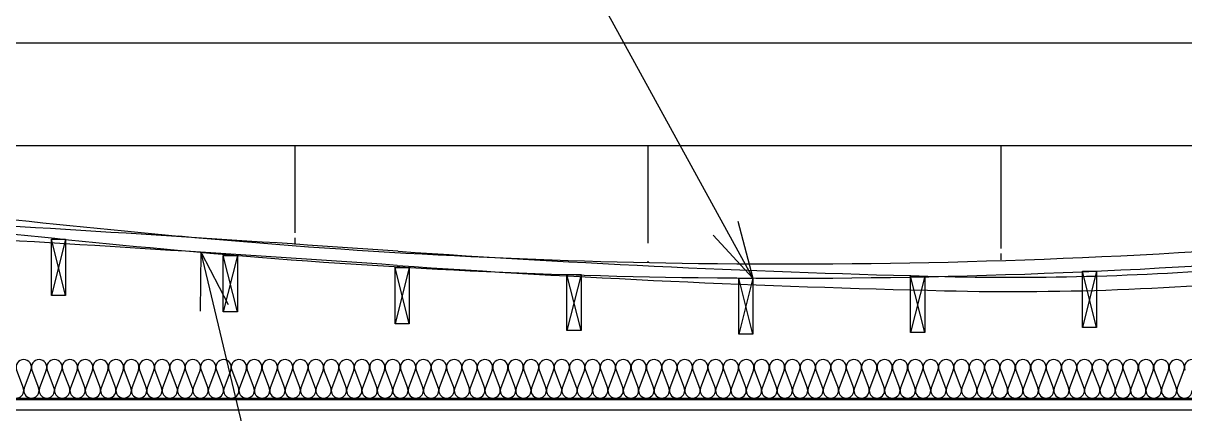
# Model space of a CAD drawing. Header units: millimetres. Extents: x -21022 to 21084, y -14865 to 14865.
# Drawn here: x -3434 to 646, y 6639 to 8010 of the extents above; entities that cross this region are included whole.
import ezdxf

# ---------------------------------------------------------------- set-up
doc = ezdxf.new("R2010")
doc.units = ezdxf.units.MM
doc.layers.add('00_-_SECTIONS', color=7, linetype='Continuous', true_color=0xffffff)
doc.layers.add('1', color=7, linetype='Continuous', true_color=0xffffff)

# ---------------------------------------------------------------- blocks, each defined once
blk = doc.blocks.new('38041BEE')
at = {"layer": '00_-_SECTIONS', "linetype": 'Continuous', "ltscale": 100}
h = blk.add_hatch(dxfattribs=at)
h.set_pattern_fill('_USER', color=1, scale=1240, angle=90, style=0, pattern_type=0)
h.set_pattern_definition([(90, (0, 0), (-1240, 8e-14), [])])
h.paths.add_polyline_path([(0, 730), (6894.6, 730), (6894.6, 385.2), (4737.2, 315.7), (5617.4, 320.5), (6496.7, 357.7), (2911.7, 411.8), (3773.6, 348.3), (4637.2, 317.2), (1385.9, 577.9), (2616.1, 440), (1385.9, 577.9), (846, 629.2), (304, 648.2), (0, 644.7)])
at = {"layer": '00_-_SECTIONS', "color": 1, "linetype": 'Continuous', "ltscale": 100}
for centre, radius, start, end in [((7268.1, 47511.4), 47300.7, 262.85634, 264.7156), ((7268.1, 47511.4), 47300.7, 262.85634, 264.7156), ((7268.1, 47511.4), 47350.7, 262.85634, 264.7156), ((7268.1, 47511.4), 47350.7, 262.85634, 264.7156), ((5035.5, 23373.3), 23059.5, 264.7156, 269.25882), ((5035.5, 23373.3), 23059.5, 264.7156, 269.25882), ((5046.5, 24224), 23910.3, 269.25882, 274.43288), ((5046.5, 24224), 23910.3, 269.25882, 274.43288), ((5035.5, 23373.3), 23109.5, 264.7156, 269.25882), ((5035.5, 23373.3), 23109.5, 264.7156, 269.25882), ((5046.5, 24224), 23960.3, 269.25882, 274.42361), ((5046.5, 24224), 23960.3, 269.25882, 274.42361)]:
    blk.add_arc(centre, radius, start, end, dxfattribs=at)
at = {"layer": '00_-_SECTIONS'}
blk.add_attdef('Sfb', (0, 0), '', height=1, dxfattribs=at)
blk = doc.blocks.new('3FF84981')
at = {"layer": '00_-_SECTIONS', "color": 2, "linetype": 'Continuous', "ltscale": 100}
for p, q in [((0, 0), (0, 197.3)), ((0, 197.3), (50, 197.3)), ((50, 197.3), (50, 0)), ((50, 0), (0, 0))]:
    blk.add_line(p, q, dxfattribs=at)
at = {"layer": '00_-_SECTIONS', "color": 1, "linetype": 'Continuous', "ltscale": 100}
for p, q in [((50, 197.3), (0, 0)), ((50, 0), (0, 197.3))]:
    blk.add_line(p, q, dxfattribs=at)
at = {"layer": '00_-_SECTIONS'}
blk.add_attdef('Sfb', (0, 0), '', height=1, dxfattribs=at)
blk = doc.blocks.new('66F229CF')
at = {"layer": '00_-_SECTIONS', "color": 2, "linetype": 'Continuous', "ltscale": 100}
for p, q in [((0, 0), (0, 197.3)), ((0, 197.3), (50, 197.3)), ((50, 197.3), (50, 0)), ((50, 0), (0, 0))]:
    blk.add_line(p, q, dxfattribs=at)
at = {"layer": '00_-_SECTIONS', "color": 1, "linetype": 'Continuous', "ltscale": 100}
for p, q in [((50, 197.3), (0, 0)), ((50, 0), (0, 197.3))]:
    blk.add_line(p, q, dxfattribs=at)
at = {"layer": '00_-_SECTIONS'}
blk.add_attdef('Sfb', (0, 0), '', height=1, dxfattribs=at)
blk = doc.blocks.new('8177E380')
at = {"layer": '00_-_SECTIONS', "color": 2, "linetype": 'Continuous', "ltscale": 100}
for p, q in [((0, 0), (0, 197.3)), ((0, 197.3), (50, 197.3)), ((50, 197.3), (50, 0)), ((50, 0), (0, 0))]:
    blk.add_line(p, q, dxfattribs=at)
at = {"layer": '00_-_SECTIONS', "color": 1, "linetype": 'Continuous', "ltscale": 100}
for p, q in [((50, 197.3), (0, 0)), ((50, 0), (0, 197.3))]:
    blk.add_line(p, q, dxfattribs=at)
at = {"layer": '00_-_SECTIONS'}
blk.add_attdef('Sfb', (0, 0), '', height=1, dxfattribs=at)
blk = doc.blocks.new('FF3B760B')
at = {"layer": '00_-_SECTIONS', "color": 2, "linetype": 'Continuous', "ltscale": 100}
for p, q in [((14400, 8715.7), (900, 8715.7)), ((1850, 8357.1), (13900, 8357.1)), ((1850, 7464.8), (13900, 7464.8))]:
    blk.add_line(p, q, dxfattribs=at)
at = {"layer": '00_-_SECTIONS', "color": 1, "linetype": 'Continuous', "ltscale": 100}
for p, q in [((4192, 7568.2), (4215.5, 7506.4)), ((4242.5, 7568.2), (4219, 7506.4)), ((4246, 7568.2), (4269.5, 7506.4)), ((4296.5, 7568.2), (4273, 7506.4)), ((4300, 7568.2), (4323.5, 7506.4)), ((4350.5, 7568.2), (4327, 7506.4)), ((4354, 7568.2), (4377.5, 7506.4)), ((4404.5, 7568.2), (4381, 7506.4)), ((4408, 7568.2), (4431.5, 7506.4)), ((4458.5, 7568.2), (4435, 7506.4)), ((4462, 7568.2), (4485.5, 7506.4)), ((4512.5, 7568.2), (4489, 7506.4)), ((4516, 7568.2), (4539.5, 7506.4)), ((4566.5, 7568.2), (4543, 7506.4)), ((4570, 7568.2), (4593.5, 7506.4)), ((4620.5, 7568.2), (4597, 7506.4)), ((4624, 7568.2), (4647.5, 7506.4)), ((4674.5, 7568.2), (4651, 7506.4)), ((4678, 7568.2), (4701.5, 7506.4)), ((4728.5, 7568.2), (4705, 7506.4)), ((4732, 7568.2), (4755.5, 7506.4)), ((4782.5, 7568.2), (4759, 7506.4)), ((4786, 7568.2), (4809.5, 7506.4)), ((4836.5, 7568.2), (4813, 7506.4)), ((4840, 7568.2), (4863.5, 7506.4)), ((4890.5, 7568.2), (4867, 7506.4)), ((4894, 7568.2), (4917.5, 7506.4)), ((4944.5, 7568.2), (4921, 7506.4)), ((4948, 7568.2), (4971.5, 7506.4)), ((4998.5, 7568.2), (4975, 7506.4)), ((5002, 7568.2), (5025.5, 7506.4)), ((5052.5, 7568.2), (5029, 7506.4)), ((5056, 7568.2), (5079.5, 7506.4)), ((5106.5, 7568.2), (5083, 7506.4)), ((5110, 7568.2), (5133.5, 7506.4)), ((5160.5, 7568.2), (5137, 7506.4)), ((5164, 7568.2), (5187.5, 7506.4)), ((5214.5, 7568.2), (5191, 7506.4)), ((5218, 7568.2), (5241.5, 7506.4)), ((5268.5, 7568.2), (5245, 7506.4)), ((5272, 7568.2), (5295.5, 7506.4)), ((5322.5, 7568.2), (5299, 7506.4)), ((5326, 7568.2), (5349.5, 7506.4)), ((5376.5, 7568.2), (5353, 7506.4)), ((5380, 7568.2), (5403.5, 7506.4)), ((5430.5, 7568.2), (5407, 7506.4)), ((5434, 7568.2), (5457.5, 7506.4)), ((5484.5, 7568.2), (5461, 7506.4)), ((5488, 7568.2), (5511.5, 7506.4)), ((5538.5, 7568.2), (5515, 7506.4)), ((5542, 7568.2), (5565.5, 7506.4)), ((5592.5, 7568.2), (5569, 7506.4)), ((5596, 7568.2), (5619.5, 7506.4)), ((5646.5, 7568.2), (5623, 7506.4)), ((5650, 7568.2), (5673.5, 7506.4)), ((5700.5, 7568.2), (5677, 7506.4)), ((5704, 7568.2), (5727.5, 7506.4)), ((5754.5, 7568.2), (5731, 7506.4)), ((5758, 7568.2), (5781.5, 7506.4)), ((5808.5, 7568.2), (5785, 7506.4)), ((5812, 7568.2), (5835.5, 7506.4)), ((5862.5, 7568.2), (5839, 7506.4)), ((5866, 7568.2), (5889.5, 7506.4)), ((5916.5, 7568.2), (5893, 7506.4)), ((5920, 7568.2), (5943.5, 7506.4)), ((5970.5, 7568.2), (5947, 7506.4)), ((5974, 7568.2), (5997.5, 7506.4)), ((6024.5, 7568.2), (6001, 7506.4)), ((6028, 7568.2), (6051.5, 7506.4)), ((6078.5, 7568.2), (6055, 7506.4)), ((6082, 7568.2), (6105.5, 7506.4)), ((6132.5, 7568.2), (6109, 7506.4)), ((6136, 7568.2), (6159.5, 7506.4)), ((6186.5, 7568.2), (6163, 7506.4)), ((6190, 7568.2), (6213.5, 7506.4)), ((6240.5, 7568.2), (6217, 7506.4)), ((6244, 7568.2), (6267.5, 7506.4)), ((6294.5, 7568.2), (6271, 7506.4)), ((6298, 7568.2), (6321.5, 7506.4)), ((6348.5, 7568.2), (6325, 7506.4)), ((6352, 7568.2), (6375.5, 7506.4)), ((6402.5, 7568.2), (6379, 7506.4)), ((6406, 7568.2), (6429.5, 7506.4)), ((6456.5, 7568.2), (6433, 7506.4)), ((6460, 7568.2), (6483.5, 7506.4)), ((6510.5, 7568.2), (6487, 7506.4)), ((6514, 7568.2), (6537.5, 7506.4)), ((6564.5, 7568.2), (6541, 7506.4)), ((6568, 7568.2), (6591.5, 7506.4)), ((6618.5, 7568.2), (6595, 7506.4)), ((6622, 7568.2), (6645.5, 7506.4)), ((6672.5, 7568.2), (6649, 7506.4)), ((6676, 7568.2), (6699.5, 7506.4)), ((6726.5, 7568.2), (6703, 7506.4)), ((6730, 7568.2), (6753.5, 7506.4)), ((6780.5, 7568.2), (6757, 7506.4)), ((6784, 7568.2), (6807.5, 7506.4)), ((6834.5, 7568.2), (6811, 7506.4)), ((6838, 7568.2), (6861.5, 7506.4)), ((6888.5, 7568.2), (6865, 7506.4)), ((6892, 7568.2), (6915.5, 7506.4)), ((6942.5, 7568.2), (6919, 7506.4)), ((6946, 7568.2), (6969.5, 7506.4)), ((6996.5, 7568.2), (6973, 7506.4)), ((7000, 7568.2), (7023.5, 7506.4)), ((7050.5, 7568.2), (7027, 7506.4)), ((7054, 7568.2), (7077.5, 7506.4)), ((7104.5, 7568.2), (7081, 7506.4)), ((7108, 7568.2), (7131.5, 7506.4)), ((7158.5, 7568.2), (7135, 7506.4)), ((7162, 7568.2), (7185.5, 7506.4)), ((7212.5, 7568.2), (7189, 7506.4)), ((7216, 7568.2), (7239.5, 7506.4)), ((7266.5, 7568.2), (7243, 7506.4)), ((7270, 7568.2), (7293.5, 7506.4)), ((7320.5, 7568.2), (7297, 7506.4)), ((7324, 7568.2), (7347.5, 7506.4)), ((7374.5, 7568.2), (7351, 7506.4)), ((7378, 7568.2), (7401.5, 7506.4)), ((7428.5, 7568.2), (7405, 7506.4)), ((7432, 7568.2), (7455.5, 7506.4)), ((7482.5, 7568.2), (7459, 7506.4)), ((7486, 7568.2), (7509.5, 7506.4)), ((7536.5, 7568.2), (7513, 7506.4)), ((7540, 7568.2), (7563.5, 7506.4)), ((7590.5, 7568.2), (7567, 7506.4)), ((7594, 7568.2), (7617.5, 7506.4)), ((7644.5, 7568.2), (7621, 7506.4)), ((7648, 7568.2), (7671.5, 7506.4)), ((7698.5, 7568.2), (7675, 7506.4)), ((7702, 7568.2), (7725.5, 7506.4)), ((7752.5, 7568.2), (7729, 7506.4)), ((7756, 7568.2), (7779.5, 7506.4)), ((7806.5, 7568.2), (7783, 7506.4)), ((7810, 7568.2), (7833.5, 7506.4)), ((7860.5, 7568.2), (7837, 7506.4)), ((7864, 7568.2), (7887.5, 7506.4)), ((7914.5, 7568.2), (7891, 7506.4)), ((7918, 7568.2), (7941.5, 7506.4)), ((7968.5, 7568.2), (7945, 7506.4)), ((7972, 7568.2), (7995.5, 7506.4)), ((8022.5, 7568.2), (7999, 7506.4)), ((8026, 7568.2), (8049.5, 7506.4)), ((8076.5, 7568.2), (8053, 7506.4)), ((8080, 7568.2), (8103.5, 7506.4)), ((8130.5, 7568.2), (8107, 7506.4)), ((8134, 7568.2), (8157.5, 7506.4)), ((8184.5, 7568.2), (8161, 7506.4)), ((8188, 7568.2), (8211.5, 7506.4)), ((8238.5, 7568.2), (8215, 7506.4)), ((8242, 7568.2), (8265.5, 7506.4)), ((8292.5, 7568.2), (8269, 7506.4)), ((4190.3, 7469.8), (4244.3, 7469.8)), ((4219, 7506.4), (4217.3, 7496.8)), ((4244.3, 7469.8), (4298.3, 7469.8)), ((4273, 7506.4), (4271.3, 7496.8)), ((4298.3, 7469.8), (4352.3, 7469.8)), ((4327, 7506.4), (4325.3, 7496.8)), ((4352.3, 7469.8), (4406.3, 7469.8)), ((4381, 7506.4), (4379.3, 7496.8)), ((4406.3, 7469.8), (4460.3, 7469.8)), ((4435, 7506.4), (4433.3, 7496.8)), ((4460.3, 7469.8), (4514.3, 7469.8)), ((4489, 7506.4), (4487.3, 7496.8)), ((4514.3, 7469.8), (4568.3, 7469.8)), ((4543, 7506.4), (4541.3, 7496.8)), ((4568.3, 7469.8), (4622.3, 7469.8)), ((4597, 7506.4), (4595.3, 7496.8)), ((4622.3, 7469.8), (4676.3, 7469.8)), ((4651, 7506.4), (4649.3, 7496.8)), ((4676.3, 7469.8), (4730.3, 7469.8)), ((4705, 7506.4), (4703.3, 7496.8)), ((4730.3, 7469.8), (4784.3, 7469.8)), ((4759, 7506.4), (4757.3, 7496.8)), ((4784.3, 7469.8), (4838.3, 7469.8)), ((4813, 7506.4), (4811.3, 7496.8)), ((4838.3, 7469.8), (4892.3, 7469.8)), ((4867, 7506.4), (4865.3, 7496.8)), ((4892.3, 7469.8), (4946.3, 7469.8)), ((4921, 7506.4), (4919.3, 7496.8)), ((4946.3, 7469.8), (5000.3, 7469.8)), ((4975, 7506.4), (4973.3, 7496.8)), ((5000.3, 7469.8), (5054.3, 7469.8)), ((5029, 7506.4), (5027.3, 7496.8)), ((5054.3, 7469.8), (5108.3, 7469.8)), ((5083, 7506.4), (5081.3, 7496.8)), ((5108.3, 7469.8), (5162.3, 7469.8)), ((5137, 7506.4), (5135.3, 7496.8)), ((5162.3, 7469.8), (5216.3, 7469.8)), ((5191, 7506.4), (5189.3, 7496.8)), ((5216.3, 7469.8), (5270.3, 7469.8)), ((5245, 7506.4), (5243.3, 7496.8)), ((5270.3, 7469.8), (5324.3, 7469.8)), ((5299, 7506.4), (5297.3, 7496.8)), ((5324.3, 7469.8), (5378.3, 7469.8)), ((5353, 7506.4), (5351.3, 7496.8)), ((5378.3, 7469.8), (5432.3, 7469.8)), ((5407, 7506.4), (5405.3, 7496.8)), ((5432.3, 7469.8), (5486.3, 7469.8)), ((5461, 7506.4), (5459.3, 7496.8)), ((5486.3, 7469.8), (5540.3, 7469.8)), ((5515, 7506.4), (5513.3, 7496.8)), ((5540.3, 7469.8), (5594.3, 7469.8)), ((5569, 7506.4), (5567.3, 7496.8)), ((5594.3, 7469.8), (5648.3, 7469.8)), ((5623, 7506.4), (5621.3, 7496.8)), ((5648.3, 7469.8), (5702.3, 7469.8)), ((5677, 7506.4), (5675.3, 7496.8)), ((5702.3, 7469.8), (5756.3, 7469.8)), ((5731, 7506.4), (5729.3, 7496.8)), ((5756.3, 7469.8), (5810.3, 7469.8)), ((5785, 7506.4), (5783.3, 7496.8)), ((5810.3, 7469.8), (5864.3, 7469.8)), ((5839, 7506.4), (5837.3, 7496.8)), ((5864.3, 7469.8), (5918.3, 7469.8)), ((5893, 7506.4), (5891.3, 7496.8)), ((5918.3, 7469.8), (5972.3, 7469.8)), ((5947, 7506.4), (5945.3, 7496.8)), ((5972.3, 7469.8), (6026.3, 7469.8)), ((6001, 7506.4), (5999.3, 7496.8)), ((6026.3, 7469.8), (6080.3, 7469.8)), ((6055, 7506.4), (6053.3, 7496.8)), ((6080.3, 7469.8), (6134.3, 7469.8)), ((6109, 7506.4), (6107.3, 7496.8)), ((6134.3, 7469.8), (6188.3, 7469.8)), ((6163, 7506.4), (6161.3, 7496.8)), ((6188.3, 7469.8), (6242.3, 7469.8)), ((6217, 7506.4), (6215.3, 7496.8)), ((6242.3, 7469.8), (6296.3, 7469.8)), ((6271, 7506.4), (6269.3, 7496.8)), ((6296.3, 7469.8), (6350.3, 7469.8)), ((6325, 7506.4), (6323.3, 7496.8)), ((6350.3, 7469.8), (6404.3, 7469.8)), ((6379, 7506.4), (6377.3, 7496.8)), ((6404.3, 7469.8), (6458.3, 7469.8)), ((6433, 7506.4), (6431.3, 7496.8)), ((6458.3, 7469.8), (6512.3, 7469.8)), ((6487, 7506.4), (6485.3, 7496.8)), ((6512.3, 7469.8), (6566.3, 7469.8)), ((6541, 7506.4), (6539.3, 7496.8)), ((6566.3, 7469.8), (6620.3, 7469.8)), ((6595, 7506.4), (6593.3, 7496.8)), ((6620.3, 7469.8), (6674.3, 7469.8)), ((6649, 7506.4), (6647.3, 7496.8)), ((6674.3, 7469.8), (6728.3, 7469.8)), ((6703, 7506.4), (6701.3, 7496.8)), ((6728.3, 7469.8), (6782.3, 7469.8)), ((6757, 7506.4), (6755.3, 7496.8)), ((6782.3, 7469.8), (6836.3, 7469.8)), ((6811, 7506.4), (6809.3, 7496.8)), ((6836.3, 7469.8), (6890.3, 7469.8)), ((6865, 7506.4), (6863.3, 7496.8)), ((6890.3, 7469.8), (6944.3, 7469.8)), ((6919, 7506.4), (6917.3, 7496.8)), ((6944.3, 7469.8), (6998.3, 7469.8)), ((6973, 7506.4), (6971.3, 7496.8)), ((6998.3, 7469.8), (7052.3, 7469.8)), ((7027, 7506.4), (7025.3, 7496.8)), ((7052.3, 7469.8), (7106.3, 7469.8)), ((7081, 7506.4), (7079.3, 7496.8)), ((7106.3, 7469.8), (7160.3, 7469.8)), ((7135, 7506.4), (7133.3, 7496.8)), ((7160.3, 7469.8), (7214.3, 7469.8)), ((7189, 7506.4), (7187.3, 7496.8)), ((7214.3, 7469.8), (7268.3, 7469.8)), ((7243, 7506.4), (7241.3, 7496.8)), ((7268.3, 7469.8), (7322.3, 7469.8)), ((7297, 7506.4), (7295.3, 7496.8)), ((7322.3, 7469.8), (7376.3, 7469.8)), ((7351, 7506.4), (7349.3, 7496.8)), ((7376.3, 7469.8), (7430.3, 7469.8)), ((7405, 7506.4), (7403.3, 7496.8)), ((7430.3, 7469.8), (7484.3, 7469.8)), ((7459, 7506.4), (7457.3, 7496.8)), ((7484.3, 7469.8), (7538.3, 7469.8)), ((7513, 7506.4), (7511.3, 7496.8)), ((7538.3, 7469.8), (7592.3, 7469.8)), ((7567, 7506.4), (7565.3, 7496.8)), ((7592.3, 7469.8), (7646.3, 7469.8)), ((7621, 7506.4), (7619.3, 7496.8)), ((7646.3, 7469.8), (7700.3, 7469.8)), ((7675, 7506.4), (7673.3, 7496.8)), ((7700.3, 7469.8), (7754.3, 7469.8)), ((7729, 7506.4), (7727.3, 7496.8)), ((7754.3, 7469.8), (7808.3, 7469.8)), ((7783, 7506.4), (7781.3, 7496.8)), ((7808.3, 7469.8), (7862.3, 7469.8)), ((7837, 7506.4), (7835.3, 7496.8)), ((7862.3, 7469.8), (7916.3, 7469.8)), ((7891, 7506.4), (7889.3, 7496.8)), ((7916.3, 7469.8), (7970.3, 7469.8)), ((7945, 7506.4), (7943.3, 7496.8)), ((7970.3, 7469.8), (8024.3, 7469.8)), ((7999, 7506.4), (7997.3, 7496.8)), ((8024.3, 7469.8), (8078.3, 7469.8)), ((8053, 7506.4), (8051.3, 7496.8)), ((8078.3, 7469.8), (8132.3, 7469.8)), ((8107, 7506.4), (8105.3, 7496.8)), ((8132.3, 7469.8), (8186.3, 7469.8)), ((8161, 7506.4), (8159.3, 7496.8)), ((8186.3, 7469.8), (8240.3, 7469.8)), ((8215, 7506.4), (8213.3, 7496.8)), ((8240.3, 7469.8), (8294.3, 7469.8)), ((8269, 7506.4), (8267.3, 7496.8)), ((8294.3, 7469.8), (8348.3, 7469.8)), ((8744.6, 7427.3), (1850, 7427.3))]:
    blk.add_line(p, q, dxfattribs=at)
for centre, start, end in [((4217.3, 7577.8), 90, 200.7966), ((4217.3, 7577.8), 90, 200.7966), ((4217.3, 7577.8), 339.2034, 90), ((4217.3, 7577.8), 339.2034, 90), ((4271.3, 7577.8), 90, 200.7966), ((4271.3, 7577.8), 90, 200.7966), ((4271.3, 7577.8), 339.2034, 90), ((4271.3, 7577.8), 339.2034, 90), ((4325.3, 7577.8), 90, 200.7966), ((4325.3, 7577.8), 90, 200.7966), ((4325.3, 7577.8), 339.2034, 90), ((4325.3, 7577.8), 339.2034, 90), ((4379.3, 7577.8), 90, 200.7966), ((4379.3, 7577.8), 90, 200.7966), ((4379.3, 7577.8), 339.2034, 90), ((4379.3, 7577.8), 339.2034, 90), ((4433.3, 7577.8), 90, 200.7966), ((4433.3, 7577.8), 90, 200.7966), ((4433.3, 7577.8), 339.2034, 90), ((4433.3, 7577.8), 339.2034, 90), ((4487.3, 7577.8), 90, 200.7966), ((4487.3, 7577.8), 90, 200.7966), ((4487.3, 7577.8), 339.2034, 90), ((4487.3, 7577.8), 339.2034, 90), ((4541.3, 7577.8), 90, 200.7966), ((4541.3, 7577.8), 90, 200.7966), ((4541.3, 7577.8), 339.2034, 90), ((4541.3, 7577.8), 339.2034, 90), ((4595.3, 7577.8), 90, 200.7966), ((4595.3, 7577.8), 90, 200.7966), ((4595.3, 7577.8), 339.2034, 90), ((4595.3, 7577.8), 339.2034, 90), ((4649.3, 7577.8), 90, 200.7966), ((4649.3, 7577.8), 90, 200.7966), ((4649.3, 7577.8), 339.2034, 90), ((4649.3, 7577.8), 339.2034, 90), ((4703.3, 7577.8), 90, 200.7966), ((4703.3, 7577.8), 90, 200.7966), ((4703.3, 7577.8), 339.2034, 90), ((4703.3, 7577.8), 339.2034, 90), ((4757.3, 7577.8), 90, 200.7966), ((4757.3, 7577.8), 90, 200.7966), ((4757.3, 7577.8), 339.2034, 90), ((4757.3, 7577.8), 339.2034, 90), ((4811.3, 7577.8), 90, 200.7966), ((4811.3, 7577.8), 90, 200.7966), ((4811.3, 7577.8), 339.2034, 90), ((4811.3, 7577.8), 339.2034, 90), ((4865.3, 7577.8), 90, 200.7966), ((4865.3, 7577.8), 90, 200.7966), ((4865.3, 7577.8), 339.2034, 90), ((4865.3, 7577.8), 339.2034, 90), ((4919.3, 7577.8), 90, 200.7966), ((4919.3, 7577.8), 90, 200.7966), ((4919.3, 7577.8), 339.2034, 90), ((4919.3, 7577.8), 339.2034, 90), ((4973.3, 7577.8), 90, 200.7966), ((4973.3, 7577.8), 90, 200.7966), ((4973.3, 7577.8), 339.2034, 90), ((4973.3, 7577.8), 339.2034, 90), ((5027.3, 7577.8), 90, 200.7966), ((5027.3, 7577.8), 90, 200.7966), ((5027.3, 7577.8), 339.2034, 90), ((5027.3, 7577.8), 339.2034, 90), ((5081.3, 7577.8), 90, 200.7966), ((5081.3, 7577.8), 90, 200.7966), ((5081.3, 7577.8), 339.2034, 90), ((5081.3, 7577.8), 339.2034, 90), ((5135.3, 7577.8), 90, 200.7966), ((5135.3, 7577.8), 90, 200.7966), ((5135.3, 7577.8), 339.2034, 90), ((5135.3, 7577.8), 339.2034, 90), ((5189.3, 7577.8), 90, 200.7966), ((5189.3, 7577.8), 90, 200.7966), ((5189.3, 7577.8), 339.2034, 90), ((5189.3, 7577.8), 339.2034, 90), ((5243.3, 7577.8), 90, 200.7966), ((5243.3, 7577.8), 90, 200.7966), ((5243.3, 7577.8), 339.2034, 90), ((5243.3, 7577.8), 339.2034, 90), ((5297.3, 7577.8), 90, 200.7966), ((5297.3, 7577.8), 90, 200.7966), ((5297.3, 7577.8), 339.2034, 90), ((5297.3, 7577.8), 339.2034, 90), ((5351.3, 7577.8), 90, 200.7966), ((5351.3, 7577.8), 90, 200.7966), ((5351.3, 7577.8), 339.2034, 90), ((5351.3, 7577.8), 339.2034, 90), ((5405.3, 7577.8), 90, 200.7966), ((5405.3, 7577.8), 90, 200.7966), ((5405.3, 7577.8), 339.2034, 90), ((5405.3, 7577.8), 339.2034, 90), ((5459.3, 7577.8), 90, 200.7966), ((5459.3, 7577.8), 90, 200.7966), ((5459.3, 7577.8), 339.2034, 90), ((5459.3, 7577.8), 339.2034, 90), ((5513.3, 7577.8), 90, 200.7966), ((5513.3, 7577.8), 90, 200.7966), ((5513.3, 7577.8), 339.2034, 90), ((5513.3, 7577.8), 339.2034, 90), ((5567.3, 7577.8), 90, 200.7966), ((5567.3, 7577.8), 90, 200.7966), ((5567.3, 7577.8), 339.2034, 90), ((5567.3, 7577.8), 339.2034, 90), ((5621.3, 7577.8), 90, 200.7966), ((5621.3, 7577.8), 90, 200.7966), ((5621.3, 7577.8), 339.2034, 90), ((5621.3, 7577.8), 339.2034, 90), ((5675.3, 7577.8), 90, 200.7966), ((5675.3, 7577.8), 90, 200.7966), ((5675.3, 7577.8), 339.2034, 90), ((5675.3, 7577.8), 339.2034, 90), ((5729.3, 7577.8), 90, 200.7966), ((5729.3, 7577.8), 90, 200.7966), ((5729.3, 7577.8), 339.2034, 90), ((5729.3, 7577.8), 339.2034, 90), ((5783.3, 7577.8), 90, 200.7966), ((5783.3, 7577.8), 90, 200.7966), ((5783.3, 7577.8), 339.2034, 90), ((5783.3, 7577.8), 339.2034, 90), ((5837.3, 7577.8), 90, 200.7966), ((5837.3, 7577.8), 90, 200.7966), ((5837.3, 7577.8), 339.2034, 90), ((5837.3, 7577.8), 339.2034, 90), ((5891.3, 7577.8), 90, 200.7966), ((5891.3, 7577.8), 90, 200.7966), ((5891.3, 7577.8), 339.2034, 90), ((5891.3, 7577.8), 339.2034, 90), ((5945.3, 7577.8), 90, 200.7966), ((5945.3, 7577.8), 90, 200.7966), ((5945.3, 7577.8), 339.2034, 90), ((5945.3, 7577.8), 339.2034, 90), ((5999.3, 7577.8), 90, 200.7966), ((5999.3, 7577.8), 90, 200.7966), ((5999.3, 7577.8), 339.2034, 90), ((5999.3, 7577.8), 339.2034, 90), ((6053.3, 7577.8), 90, 200.7966), ((6053.3, 7577.8), 90, 200.7966), ((6053.3, 7577.8), 339.2034, 90), ((6053.3, 7577.8), 339.2034, 90), ((6107.3, 7577.8), 90, 200.7966), ((6107.3, 7577.8), 90, 200.7966), ((6107.3, 7577.8), 339.2034, 90), ((6107.3, 7577.8), 339.2034, 90), ((6161.3, 7577.8), 90, 200.7966), ((6161.3, 7577.8), 90, 200.7966), ((6161.3, 7577.8), 339.2034, 90), ((6161.3, 7577.8), 339.2034, 90), ((6215.3, 7577.8), 90, 200.7966), ((6215.3, 7577.8), 90, 200.7966), ((6215.3, 7577.8), 339.2034, 90), ((6215.3, 7577.8), 339.2034, 90), ((6269.3, 7577.8), 90, 200.7966), ((6269.3, 7577.8), 90, 200.7966), ((6269.3, 7577.8), 339.2034, 90), ((6269.3, 7577.8), 339.2034, 90), ((6323.3, 7577.8), 90, 200.7966), ((6323.3, 7577.8), 90, 200.7966), ((6323.3, 7577.8), 339.2034, 90), ((6323.3, 7577.8), 339.2034, 90), ((6377.3, 7577.8), 90, 200.7966), ((6377.3, 7577.8), 90, 200.7966), ((6377.3, 7577.8), 339.2034, 90), ((6377.3, 7577.8), 339.2034, 90), ((6431.3, 7577.8), 90, 200.7966), ((6431.3, 7577.8), 90, 200.7966), ((6431.3, 7577.8), 339.2034, 90), ((6431.3, 7577.8), 339.2034, 90), ((6485.3, 7577.8), 90, 200.7966), ((6485.3, 7577.8), 90, 200.7966), ((6485.3, 7577.8), 339.2034, 90), ((6485.3, 7577.8), 339.2034, 90), ((6539.3, 7577.8), 90, 200.7966), ((6539.3, 7577.8), 90, 200.7966), ((6539.3, 7577.8), 339.2034, 90), ((6539.3, 7577.8), 339.2034, 90), ((6593.3, 7577.8), 90, 200.7966), ((6593.3, 7577.8), 90, 200.7966), ((6593.3, 7577.8), 339.2034, 90), ((6593.3, 7577.8), 339.2034, 90), ((6647.3, 7577.8), 90, 200.7966), ((6647.3, 7577.8), 90, 200.7966), ((6647.3, 7577.8), 339.2034, 90), ((6647.3, 7577.8), 339.2034, 90), ((6701.3, 7577.8), 90, 200.7966), ((6701.3, 7577.8), 90, 200.7966), ((6701.3, 7577.8), 339.2034, 90), ((6701.3, 7577.8), 339.2034, 90), ((6755.3, 7577.8), 90, 200.7966), ((6755.3, 7577.8), 90, 200.7966), ((6755.3, 7577.8), 339.2034, 90), ((6755.3, 7577.8), 339.2034, 90), ((6809.3, 7577.8), 90, 200.7966), ((6809.3, 7577.8), 90, 200.7966), ((6809.3, 7577.8), 339.2034, 90), ((6809.3, 7577.8), 339.2034, 90), ((6863.3, 7577.8), 90, 200.7966), ((6863.3, 7577.8), 90, 200.7966), ((6863.3, 7577.8), 339.2034, 90), ((6863.3, 7577.8), 339.2034, 90), ((6917.3, 7577.8), 90, 200.7966), ((6917.3, 7577.8), 90, 200.7966), ((6917.3, 7577.8), 339.2034, 90), ((6917.3, 7577.8), 339.2034, 90), ((6971.3, 7577.8), 90, 200.7966), ((6971.3, 7577.8), 90, 200.7966), ((6971.3, 7577.8), 339.2034, 90), ((6971.3, 7577.8), 339.2034, 90), ((7025.3, 7577.8), 90, 200.7966), ((7025.3, 7577.8), 90, 200.7966), ((7025.3, 7577.8), 339.2034, 90), ((7025.3, 7577.8), 339.2034, 90), ((7079.3, 7577.8), 90, 200.7966), ((7079.3, 7577.8), 90, 200.7966), ((7079.3, 7577.8), 339.2034, 90), ((7079.3, 7577.8), 339.2034, 90), ((7133.3, 7577.8), 90, 200.7966), ((7133.3, 7577.8), 90, 200.7966), ((7133.3, 7577.8), 339.2034, 90), ((7133.3, 7577.8), 339.2034, 90), ((7187.3, 7577.8), 90, 200.7966), ((7187.3, 7577.8), 90, 200.7966), ((7187.3, 7577.8), 339.2034, 90), ((7187.3, 7577.8), 339.2034, 90), ((7241.3, 7577.8), 90, 200.7966), ((7241.3, 7577.8), 90, 200.7966), ((7241.3, 7577.8), 339.2034, 90), ((7241.3, 7577.8), 339.2034, 90), ((7295.3, 7577.8), 90, 200.7966), ((7295.3, 7577.8), 90, 200.7966), ((7295.3, 7577.8), 339.2034, 90), ((7295.3, 7577.8), 339.2034, 90), ((7349.3, 7577.8), 90, 200.7966), ((7349.3, 7577.8), 90, 200.7966), ((7349.3, 7577.8), 339.2034, 90), ((7349.3, 7577.8), 339.2034, 90), ((7403.3, 7577.8), 90, 200.7966), ((7403.3, 7577.8), 90, 200.7966), ((7403.3, 7577.8), 339.2034, 90), ((7403.3, 7577.8), 339.2034, 90), ((7457.3, 7577.8), 90, 200.7966), ((7457.3, 7577.8), 90, 200.7966), ((7457.3, 7577.8), 339.2034, 90), ((7457.3, 7577.8), 339.2034, 90), ((7511.3, 7577.8), 90, 200.7966), ((7511.3, 7577.8), 90, 200.7966), ((7511.3, 7577.8), 339.2034, 90), ((7511.3, 7577.8), 339.2034, 90), ((7565.3, 7577.8), 90, 200.7966), ((7565.3, 7577.8), 90, 200.7966), ((7565.3, 7577.8), 339.2034, 90), ((7565.3, 7577.8), 339.2034, 90), ((7619.3, 7577.8), 90, 200.7966), ((7619.3, 7577.8), 90, 200.7966), ((7619.3, 7577.8), 339.2034, 90), ((7619.3, 7577.8), 339.2034, 90), ((7673.3, 7577.8), 90, 200.7966), ((7673.3, 7577.8), 90, 200.7966), ((7673.3, 7577.8), 339.2034, 90), ((7673.3, 7577.8), 339.2034, 90), ((7727.3, 7577.8), 90, 200.7966), ((7727.3, 7577.8), 90, 200.7966), ((7727.3, 7577.8), 339.2034, 90), ((7727.3, 7577.8), 339.2034, 90), ((7781.3, 7577.8), 90, 200.7966), ((7781.3, 7577.8), 90, 200.7966), ((7781.3, 7577.8), 339.2034, 90), ((7781.3, 7577.8), 339.2034, 90), ((7835.3, 7577.8), 90, 200.7966), ((7835.3, 7577.8), 90, 200.7966), ((7835.3, 7577.8), 339.2034, 90), ((7835.3, 7577.8), 339.2034, 90), ((7889.3, 7577.8), 90, 200.7966), ((7889.3, 7577.8), 90, 200.7966), ((7889.3, 7577.8), 339.2034, 90), ((7889.3, 7577.8), 339.2034, 90), ((7943.3, 7577.8), 90, 200.7966), ((7943.3, 7577.8), 90, 200.7966), ((7943.3, 7577.8), 339.2034, 90), ((7943.3, 7577.8), 339.2034, 90), ((7997.3, 7577.8), 90, 200.7966), ((7997.3, 7577.8), 90, 200.7966), ((7997.3, 7577.8), 339.2034, 90), ((7997.3, 7577.8), 339.2034, 90), ((8051.3, 7577.8), 90, 200.7966), ((8051.3, 7577.8), 90, 200.7966), ((8051.3, 7577.8), 339.2034, 90), ((8051.3, 7577.8), 339.2034, 90), ((8105.3, 7577.8), 90, 200.7966), ((8105.3, 7577.8), 90, 200.7966), ((8105.3, 7577.8), 339.2034, 90), ((8105.3, 7577.8), 339.2034, 90), ((8159.3, 7577.8), 90, 200.7966), ((8159.3, 7577.8), 90, 200.7966), ((8159.3, 7577.8), 339.2034, 90), ((8159.3, 7577.8), 339.2034, 90), ((8213.3, 7577.8), 90, 200.7966), ((8213.3, 7577.8), 90, 200.7966), ((8213.3, 7577.8), 339.2034, 90), ((8213.3, 7577.8), 339.2034, 90), ((8267.3, 7577.8), 90, 200.7966), ((8267.3, 7577.8), 90, 200.7966), ((8267.3, 7577.8), 339.2034, 90), ((8267.3, 7577.8), 339.2034, 90), ((8321.3, 7577.8), 90, 200.7966), ((8321.3, 7577.8), 90, 200.7966), ((4190.3, 7496.8), 270, 0), ((4190.3, 7496.8), 270, 0), ((4190.3, 7496.8), 0, 20.7966), ((4190.3, 7496.8), 0, 20.7966), ((4244.3, 7496.8), 180, 270), ((4244.3, 7496.8), 180, 270), ((4244.3, 7496.8), 270, 0), ((4244.3, 7496.8), 270, 0), ((4244.3, 7496.8), 0, 20.7966), ((4244.3, 7496.8), 0, 20.7966), ((4298.3, 7496.8), 180, 270), ((4298.3, 7496.8), 180, 270), ((4298.3, 7496.8), 270, 0), ((4298.3, 7496.8), 270, 0), ((4298.3, 7496.8), 0, 20.7966), ((4298.3, 7496.8), 0, 20.7966), ((4352.3, 7496.8), 180, 270), ((4352.3, 7496.8), 180, 270), ((4352.3, 7496.8), 270, 0), ((4352.3, 7496.8), 270, 0), ((4352.3, 7496.8), 0, 20.7966), ((4352.3, 7496.8), 0, 20.7966), ((4406.3, 7496.8), 180, 270), ((4406.3, 7496.8), 180, 270), ((4406.3, 7496.8), 270, 0), ((4406.3, 7496.8), 270, 0), ((4406.3, 7496.8), 0, 20.7966), ((4406.3, 7496.8), 0, 20.7966), ((4460.3, 7496.8), 180, 270), ((4460.3, 7496.8), 180, 270), ((4460.3, 7496.8), 270, 0), ((4460.3, 7496.8), 270, 0), ((4460.3, 7496.8), 0, 20.7966), ((4460.3, 7496.8), 0, 20.7966), ((4514.3, 7496.8), 180, 270), ((4514.3, 7496.8), 180, 270), ((4514.3, 7496.8), 270, 0), ((4514.3, 7496.8), 270, 0), ((4514.3, 7496.8), 0, 20.7966), ((4514.3, 7496.8), 0, 20.7966), ((4568.3, 7496.8), 180, 270), ((4568.3, 7496.8), 180, 270), ((4568.3, 7496.8), 270, 0), ((4568.3, 7496.8), 270, 0), ((4568.3, 7496.8), 0, 20.7966), ((4568.3, 7496.8), 0, 20.7966), ((4622.3, 7496.8), 180, 270), ((4622.3, 7496.8), 180, 270), ((4622.3, 7496.8), 270, 0), ((4622.3, 7496.8), 270, 0), ((4622.3, 7496.8), 0, 20.7966), ((4622.3, 7496.8), 0, 20.7966), ((4676.3, 7496.8), 180, 270), ((4676.3, 7496.8), 180, 270), ((4676.3, 7496.8), 270, 0), ((4676.3, 7496.8), 270, 0), ((4676.3, 7496.8), 0, 20.7966), ((4676.3, 7496.8), 0, 20.7966), ((4730.3, 7496.8), 180, 270), ((4730.3, 7496.8), 180, 270), ((4730.3, 7496.8), 270, 0), ((4730.3, 7496.8), 270, 0), ((4730.3, 7496.8), 0, 20.7966), ((4730.3, 7496.8), 0, 20.7966), ((4784.3, 7496.8), 180, 270), ((4784.3, 7496.8), 180, 270), ((4784.3, 7496.8), 270, 0), ((4784.3, 7496.8), 270, 0), ((4784.3, 7496.8), 0, 20.7966), ((4784.3, 7496.8), 0, 20.7966), ((4838.3, 7496.8), 180, 270), ((4838.3, 7496.8), 180, 270), ((4838.3, 7496.8), 270, 0), ((4838.3, 7496.8), 270, 0), ((4838.3, 7496.8), 0, 20.7966), ((4838.3, 7496.8), 0, 20.7966), ((4892.3, 7496.8), 180, 270), ((4892.3, 7496.8), 180, 270), ((4892.3, 7496.8), 270, 0), ((4892.3, 7496.8), 270, 0), ((4892.3, 7496.8), 0, 20.7966), ((4892.3, 7496.8), 0, 20.7966), ((4946.3, 7496.8), 180, 270), ((4946.3, 7496.8), 180, 270), ((4946.3, 7496.8), 270, 0), ((4946.3, 7496.8), 270, 0), ((4946.3, 7496.8), 0, 20.7966), ((4946.3, 7496.8), 0, 20.7966), ((5000.3, 7496.8), 180, 270), ((5000.3, 7496.8), 180, 270), ((5000.3, 7496.8), 270, 0), ((5000.3, 7496.8), 270, 0), ((5000.3, 7496.8), 0, 20.7966), ((5000.3, 7496.8), 0, 20.7966), ((5054.3, 7496.8), 180, 270), ((5054.3, 7496.8), 180, 270), ((5054.3, 7496.8), 270, 0), ((5054.3, 7496.8), 270, 0), ((5054.3, 7496.8), 0, 20.7966), ((5054.3, 7496.8), 0, 20.7966), ((5108.3, 7496.8), 180, 270), ((5108.3, 7496.8), 180, 270), ((5108.3, 7496.8), 270, 0), ((5108.3, 7496.8), 270, 0), ((5108.3, 7496.8), 0, 20.7966), ((5108.3, 7496.8), 0, 20.7966), ((5162.3, 7496.8), 180, 270), ((5162.3, 7496.8), 180, 270), ((5162.3, 7496.8), 270, 0), ((5162.3, 7496.8), 270, 0), ((5162.3, 7496.8), 0, 20.7966), ((5162.3, 7496.8), 0, 20.7966), ((5216.3, 7496.8), 180, 270), ((5216.3, 7496.8), 180, 270), ((5216.3, 7496.8), 270, 0), ((5216.3, 7496.8), 270, 0), ((5216.3, 7496.8), 0, 20.7966), ((5216.3, 7496.8), 0, 20.7966), ((5270.3, 7496.8), 180, 270), ((5270.3, 7496.8), 180, 270), ((5270.3, 7496.8), 270, 0), ((5270.3, 7496.8), 270, 0), ((5270.3, 7496.8), 0, 20.7966), ((5270.3, 7496.8), 0, 20.7966), ((5324.3, 7496.8), 180, 270), ((5324.3, 7496.8), 180, 270), ((5324.3, 7496.8), 270, 0), ((5324.3, 7496.8), 270, 0), ((5324.3, 7496.8), 0, 20.7966), ((5324.3, 7496.8), 0, 20.7966), ((5378.3, 7496.8), 180, 270), ((5378.3, 7496.8), 180, 270), ((5378.3, 7496.8), 270, 0), ((5378.3, 7496.8), 270, 0), ((5378.3, 7496.8), 0, 20.7966), ((5378.3, 7496.8), 0, 20.7966), ((5432.3, 7496.8), 180, 270), ((5432.3, 7496.8), 180, 270), ((5432.3, 7496.8), 270, 0), ((5432.3, 7496.8), 270, 0), ((5432.3, 7496.8), 0, 20.7966), ((5432.3, 7496.8), 0, 20.7966), ((5486.3, 7496.8), 180, 270), ((5486.3, 7496.8), 180, 270), ((5486.3, 7496.8), 270, 0), ((5486.3, 7496.8), 270, 0), ((5486.3, 7496.8), 0, 20.7966), ((5486.3, 7496.8), 0, 20.7966), ((5540.3, 7496.8), 180, 270), ((5540.3, 7496.8), 180, 270), ((5540.3, 7496.8), 270, 0), ((5540.3, 7496.8), 270, 0), ((5540.3, 7496.8), 0, 20.7966), ((5540.3, 7496.8), 0, 20.7966), ((5594.3, 7496.8), 180, 270), ((5594.3, 7496.8), 180, 270), ((5594.3, 7496.8), 270, 0), ((5594.3, 7496.8), 270, 0), ((5594.3, 7496.8), 0, 20.7966), ((5594.3, 7496.8), 0, 20.7966), ((5648.3, 7496.8), 180, 270), ((5648.3, 7496.8), 180, 270), ((5648.3, 7496.8), 270, 0), ((5648.3, 7496.8), 270, 0), ((5648.3, 7496.8), 0, 20.7966), ((5648.3, 7496.8), 0, 20.7966), ((5702.3, 7496.8), 180, 270), ((5702.3, 7496.8), 180, 270), ((5702.3, 7496.8), 270, 0), ((5702.3, 7496.8), 270, 0), ((5702.3, 7496.8), 0, 20.7966), ((5702.3, 7496.8), 0, 20.7966), ((5756.3, 7496.8), 180, 270), ((5756.3, 7496.8), 180, 270), ((5756.3, 7496.8), 270, 0), ((5756.3, 7496.8), 270, 0), ((5756.3, 7496.8), 0, 20.7966), ((5756.3, 7496.8), 0, 20.7966), ((5810.3, 7496.8), 180, 270), ((5810.3, 7496.8), 180, 270), ((5810.3, 7496.8), 270, 0), ((5810.3, 7496.8), 270, 0), ((5810.3, 7496.8), 0, 20.7966), ((5810.3, 7496.8), 0, 20.7966), ((5864.3, 7496.8), 180, 270), ((5864.3, 7496.8), 180, 270), ((5864.3, 7496.8), 270, 0), ((5864.3, 7496.8), 270, 0), ((5864.3, 7496.8), 0, 20.7966), ((5864.3, 7496.8), 0, 20.7966), ((5918.3, 7496.8), 180, 270), ((5918.3, 7496.8), 180, 270), ((5918.3, 7496.8), 270, 0), ((5918.3, 7496.8), 270, 0), ((5918.3, 7496.8), 0, 20.7966), ((5918.3, 7496.8), 0, 20.7966), ((5972.3, 7496.8), 180, 270), ((5972.3, 7496.8), 180, 270), ((5972.3, 7496.8), 270, 0), ((5972.3, 7496.8), 270, 0), ((5972.3, 7496.8), 0, 20.7966), ((5972.3, 7496.8), 0, 20.7966), ((6026.3, 7496.8), 180, 270), ((6026.3, 7496.8), 180, 270), ((6026.3, 7496.8), 270, 0), ((6026.3, 7496.8), 270, 0), ((6026.3, 7496.8), 0, 20.7966), ((6026.3, 7496.8), 0, 20.7966), ((6080.3, 7496.8), 180, 270), ((6080.3, 7496.8), 180, 270), ((6080.3, 7496.8), 270, 0), ((6080.3, 7496.8), 270, 0), ((6080.3, 7496.8), 0, 20.7966), ((6080.3, 7496.8), 0, 20.7966), ((6134.3, 7496.8), 180, 270), ((6134.3, 7496.8), 180, 270), ((6134.3, 7496.8), 270, 0), ((6134.3, 7496.8), 270, 0), ((6134.3, 7496.8), 0, 20.7966), ((6134.3, 7496.8), 0, 20.7966), ((6188.3, 7496.8), 180, 270), ((6188.3, 7496.8), 180, 270), ((6188.3, 7496.8), 270, 0), ((6188.3, 7496.8), 270, 0), ((6188.3, 7496.8), 0, 20.7966), ((6188.3, 7496.8), 0, 20.7966), ((6242.3, 7496.8), 180, 270), ((6242.3, 7496.8), 180, 270), ((6242.3, 7496.8), 270, 0), ((6242.3, 7496.8), 270, 0), ((6242.3, 7496.8), 0, 20.7966), ((6242.3, 7496.8), 0, 20.7966), ((6296.3, 7496.8), 180, 270), ((6296.3, 7496.8), 180, 270), ((6296.3, 7496.8), 270, 0), ((6296.3, 7496.8), 270, 0), ((6296.3, 7496.8), 0, 20.7966), ((6296.3, 7496.8), 0, 20.7966), ((6350.3, 7496.8), 180, 270), ((6350.3, 7496.8), 180, 270), ((6350.3, 7496.8), 270, 0), ((6350.3, 7496.8), 270, 0), ((6350.3, 7496.8), 0, 20.7966), ((6350.3, 7496.8), 0, 20.7966), ((6404.3, 7496.8), 180, 270), ((6404.3, 7496.8), 180, 270), ((6404.3, 7496.8), 270, 0), ((6404.3, 7496.8), 270, 0), ((6404.3, 7496.8), 0, 20.7966), ((6404.3, 7496.8), 0, 20.7966), ((6458.3, 7496.8), 180, 270), ((6458.3, 7496.8), 180, 270), ((6458.3, 7496.8), 270, 0), ((6458.3, 7496.8), 270, 0), ((6458.3, 7496.8), 0, 20.7966), ((6458.3, 7496.8), 0, 20.7966), ((6512.3, 7496.8), 180, 270), ((6512.3, 7496.8), 180, 270), ((6512.3, 7496.8), 270, 0), ((6512.3, 7496.8), 270, 0), ((6512.3, 7496.8), 0, 20.7966), ((6512.3, 7496.8), 0, 20.7966), ((6566.3, 7496.8), 180, 270), ((6566.3, 7496.8), 180, 270), ((6566.3, 7496.8), 270, 0), ((6566.3, 7496.8), 270, 0), ((6566.3, 7496.8), 0, 20.7966), ((6566.3, 7496.8), 0, 20.7966), ((6620.3, 7496.8), 180, 270), ((6620.3, 7496.8), 180, 270), ((6620.3, 7496.8), 270, 0), ((6620.3, 7496.8), 270, 0), ((6620.3, 7496.8), 0, 20.7966), ((6620.3, 7496.8), 0, 20.7966), ((6674.3, 7496.8), 180, 270), ((6674.3, 7496.8), 180, 270), ((6674.3, 7496.8), 270, 0), ((6674.3, 7496.8), 270, 0), ((6674.3, 7496.8), 0, 20.7966), ((6674.3, 7496.8), 0, 20.7966), ((6728.3, 7496.8), 180, 270), ((6728.3, 7496.8), 180, 270), ((6728.3, 7496.8), 270, 0), ((6728.3, 7496.8), 270, 0), ((6728.3, 7496.8), 0, 20.7966), ((6728.3, 7496.8), 0, 20.7966), ((6782.3, 7496.8), 180, 270), ((6782.3, 7496.8), 180, 270), ((6782.3, 7496.8), 270, 0), ((6782.3, 7496.8), 270, 0), ((6782.3, 7496.8), 0, 20.7966), ((6782.3, 7496.8), 0, 20.7966), ((6836.3, 7496.8), 180, 270), ((6836.3, 7496.8), 180, 270), ((6836.3, 7496.8), 270, 0), ((6836.3, 7496.8), 270, 0), ((6836.3, 7496.8), 0, 20.7966), ((6836.3, 7496.8), 0, 20.7966), ((6890.3, 7496.8), 180, 270), ((6890.3, 7496.8), 180, 270), ((6890.3, 7496.8), 270, 0), ((6890.3, 7496.8), 270, 0), ((6890.3, 7496.8), 0, 20.7966), ((6890.3, 7496.8), 0, 20.7966), ((6944.3, 7496.8), 180, 270), ((6944.3, 7496.8), 180, 270), ((6944.3, 7496.8), 270, 0), ((6944.3, 7496.8), 270, 0), ((6944.3, 7496.8), 0, 20.7966), ((6944.3, 7496.8), 0, 20.7966), ((6998.3, 7496.8), 180, 270), ((6998.3, 7496.8), 180, 270), ((6998.3, 7496.8), 270, 0), ((6998.3, 7496.8), 270, 0), ((6998.3, 7496.8), 0, 20.7966), ((6998.3, 7496.8), 0, 20.7966), ((7052.3, 7496.8), 180, 270), ((7052.3, 7496.8), 180, 270), ((7052.3, 7496.8), 270, 0), ((7052.3, 7496.8), 270, 0), ((7052.3, 7496.8), 0, 20.7966), ((7052.3, 7496.8), 0, 20.7966), ((7106.3, 7496.8), 180, 270), ((7106.3, 7496.8), 180, 270), ((7106.3, 7496.8), 270, 0), ((7106.3, 7496.8), 270, 0), ((7106.3, 7496.8), 0, 20.7966), ((7106.3, 7496.8), 0, 20.7966), ((7160.3, 7496.8), 180, 270), ((7160.3, 7496.8), 180, 270), ((7160.3, 7496.8), 270, 0), ((7160.3, 7496.8), 270, 0), ((7160.3, 7496.8), 0, 20.7966), ((7160.3, 7496.8), 0, 20.7966), ((7214.3, 7496.8), 180, 270), ((7214.3, 7496.8), 180, 270), ((7214.3, 7496.8), 270, 0), ((7214.3, 7496.8), 270, 0), ((7214.3, 7496.8), 0, 20.7966), ((7214.3, 7496.8), 0, 20.7966), ((7268.3, 7496.8), 180, 270), ((7268.3, 7496.8), 180, 270), ((7268.3, 7496.8), 270, 0), ((7268.3, 7496.8), 270, 0), ((7268.3, 7496.8), 0, 20.7966), ((7268.3, 7496.8), 0, 20.7966), ((7322.3, 7496.8), 180, 270), ((7322.3, 7496.8), 180, 270), ((7322.3, 7496.8), 270, 0), ((7322.3, 7496.8), 270, 0), ((7322.3, 7496.8), 0, 20.7966), ((7322.3, 7496.8), 0, 20.7966), ((7376.3, 7496.8), 180, 270), ((7376.3, 7496.8), 180, 270), ((7376.3, 7496.8), 270, 0), ((7376.3, 7496.8), 270, 0), ((7376.3, 7496.8), 0, 20.7966), ((7376.3, 7496.8), 0, 20.7966), ((7430.3, 7496.8), 180, 270), ((7430.3, 7496.8), 180, 270), ((7430.3, 7496.8), 270, 0), ((7430.3, 7496.8), 270, 0), ((7430.3, 7496.8), 0, 20.7966), ((7430.3, 7496.8), 0, 20.7966), ((7484.3, 7496.8), 180, 270), ((7484.3, 7496.8), 180, 270), ((7484.3, 7496.8), 270, 0), ((7484.3, 7496.8), 270, 0), ((7484.3, 7496.8), 0, 20.7966), ((7484.3, 7496.8), 0, 20.7966), ((7538.3, 7496.8), 180, 270), ((7538.3, 7496.8), 180, 270), ((7538.3, 7496.8), 270, 0), ((7538.3, 7496.8), 270, 0), ((7538.3, 7496.8), 0, 20.7966), ((7538.3, 7496.8), 0, 20.7966), ((7592.3, 7496.8), 180, 270), ((7592.3, 7496.8), 180, 270), ((7592.3, 7496.8), 270, 0), ((7592.3, 7496.8), 270, 0), ((7592.3, 7496.8), 0, 20.7966), ((7592.3, 7496.8), 0, 20.7966), ((7646.3, 7496.8), 180, 270), ((7646.3, 7496.8), 180, 270), ((7646.3, 7496.8), 270, 0), ((7646.3, 7496.8), 270, 0), ((7646.3, 7496.8), 0, 20.7966), ((7646.3, 7496.8), 0, 20.7966), ((7700.3, 7496.8), 180, 270), ((7700.3, 7496.8), 180, 270), ((7700.3, 7496.8), 270, 0), ((7700.3, 7496.8), 270, 0), ((7700.3, 7496.8), 0, 20.7966), ((7700.3, 7496.8), 0, 20.7966), ((7754.3, 7496.8), 180, 270), ((7754.3, 7496.8), 180, 270), ((7754.3, 7496.8), 270, 0), ((7754.3, 7496.8), 270, 0), ((7754.3, 7496.8), 0, 20.7966), ((7754.3, 7496.8), 0, 20.7966), ((7808.3, 7496.8), 180, 270), ((7808.3, 7496.8), 180, 270), ((7808.3, 7496.8), 270, 0), ((7808.3, 7496.8), 270, 0), ((7808.3, 7496.8), 0, 20.7966), ((7808.3, 7496.8), 0, 20.7966), ((7862.3, 7496.8), 180, 270), ((7862.3, 7496.8), 180, 270), ((7862.3, 7496.8), 270, 0), ((7862.3, 7496.8), 270, 0), ((7862.3, 7496.8), 0, 20.7966), ((7862.3, 7496.8), 0, 20.7966), ((7916.3, 7496.8), 180, 270), ((7916.3, 7496.8), 180, 270), ((7916.3, 7496.8), 270, 0), ((7916.3, 7496.8), 270, 0), ((7916.3, 7496.8), 0, 20.7966), ((7916.3, 7496.8), 0, 20.7966), ((7970.3, 7496.8), 180, 270), ((7970.3, 7496.8), 180, 270), ((7970.3, 7496.8), 270, 0), ((7970.3, 7496.8), 270, 0), ((7970.3, 7496.8), 0, 20.7966), ((7970.3, 7496.8), 0, 20.7966), ((8024.3, 7496.8), 180, 270), ((8024.3, 7496.8), 180, 270), ((8024.3, 7496.8), 270, 0), ((8024.3, 7496.8), 270, 0), ((8024.3, 7496.8), 0, 20.7966), ((8024.3, 7496.8), 0, 20.7966), ((8078.3, 7496.8), 180, 270), ((8078.3, 7496.8), 180, 270), ((8078.3, 7496.8), 270, 0), ((8078.3, 7496.8), 270, 0), ((8078.3, 7496.8), 0, 20.7966), ((8078.3, 7496.8), 0, 20.7966), ((8132.3, 7496.8), 180, 270), ((8132.3, 7496.8), 180, 270), ((8132.3, 7496.8), 270, 0), ((8132.3, 7496.8), 270, 0), ((8132.3, 7496.8), 0, 20.7966), ((8132.3, 7496.8), 0, 20.7966), ((8186.3, 7496.8), 180, 270), ((8186.3, 7496.8), 180, 270), ((8186.3, 7496.8), 270, 0), ((8186.3, 7496.8), 270, 0), ((8186.3, 7496.8), 0, 20.7966), ((8186.3, 7496.8), 0, 20.7966), ((8240.3, 7496.8), 180, 270), ((8240.3, 7496.8), 180, 270), ((8240.3, 7496.8), 270, 0), ((8240.3, 7496.8), 270, 0), ((8240.3, 7496.8), 0, 20.7966), ((8240.3, 7496.8), 0, 20.7966), ((8294.3, 7496.8), 180, 270), ((8294.3, 7496.8), 180, 270), ((8294.3, 7496.8), 270, 0), ((8294.3, 7496.8), 270, 0)]:
    blk.add_arc(centre, 27, start, end, dxfattribs=at)
at = {"layer": '00_-_SECTIONS'}
blk.add_attdef('Sfb', (0, 0), '', height=1, dxfattribs=at)
blk = doc.blocks.new('EEA19B58')
at = {"layer": '00_-_SECTIONS', "color": 2, "linetype": 'Continuous', "ltscale": 100}
for p, q in [((0, 0), (0, 197.3)), ((0, 197.3), (50, 197.3)), ((50, 197.3), (50, 0)), ((50, 0), (0, 0))]:
    blk.add_line(p, q, dxfattribs=at)
at = {"layer": '00_-_SECTIONS', "color": 1, "linetype": 'Continuous', "ltscale": 100}
for p, q in [((50, 197.3), (0, 0)), ((50, 0), (0, 197.3))]:
    blk.add_line(p, q, dxfattribs=at)
at = {"layer": '00_-_SECTIONS'}
blk.add_attdef('Sfb', (0, 0), '', height=1, dxfattribs=at)
blk = doc.blocks.new('893F1CBC')
at = {"layer": '00_-_SECTIONS', "color": 2, "linetype": 'Continuous', "ltscale": 100}
for p, q in [((0, 0), (0, 197.3)), ((0, 197.3), (50, 197.3)), ((50, 197.3), (50, 0)), ((50, 0), (0, 0))]:
    blk.add_line(p, q, dxfattribs=at)
at = {"layer": '00_-_SECTIONS', "color": 1, "linetype": 'Continuous', "ltscale": 100}
for p, q in [((50, 197.3), (0, 0)), ((50, 0), (0, 197.3))]:
    blk.add_line(p, q, dxfattribs=at)
at = {"layer": '00_-_SECTIONS'}
blk.add_attdef('Sfb', (0, 0), '', height=1, dxfattribs=at)
blk = doc.blocks.new('367563BB')
at = {"layer": '00_-_SECTIONS', "color": 1, "linetype": 'Continuous', "ltscale": 100}
for p, q in [((14141.8, 24427.9), (16678.1, 19813.8)), ((16833.7, 11130.4), (14739.6, 19904.2))]:
    blk.add_line(p, q, dxfattribs=at)
at = {"layer": '00_-_SECTIONS'}
blk.add_attdef('Sfb', (0, 0), '', height=1, dxfattribs=at)
blk = doc.blocks.new('7FA18F17')
at = {"layer": '00_-_SECTIONS', "color": 2, "linetype": 'Continuous', "ltscale": 100}
for p, q in [((0, 0), (0, 197.3)), ((0, 197.3), (50, 197.3)), ((50, 197.3), (50, 0)), ((50, 0), (0, 0))]:
    blk.add_line(p, q, dxfattribs=at)
at = {"layer": '00_-_SECTIONS', "color": 1, "linetype": 'Continuous', "ltscale": 100}
for p, q in [((50, 197.3), (0, 0)), ((50, 0), (0, 197.3))]:
    blk.add_line(p, q, dxfattribs=at)
at = {"layer": '00_-_SECTIONS'}
blk.add_attdef('Sfb', (0, 0), '', height=1, dxfattribs=at)
blk = doc.blocks.new('67AE9683')
at = {"layer": '00_-_SECTIONS', "color": 1, "linetype": 'Continuous', "ltscale": 100}
for centre, radius, start, end in [((-6400.5, -152929.8), 153433.5, 86.063856, 87.334954), ((-6400.5, -152929.8), 153433.5, 86.063856, 87.334954), ((-6400.5, -152929.8), 153383.5, 86.063856, 87.334954), ((-6400.5, -152929.8), 153383.5, 86.063856, 87.334954), ((7070.3, 42846), 42805.3, 266.06386, 268.63853), ((7070.3, 42846), 42805.3, 266.06386, 268.63853), ((7070.3, 42846), 42855.3, 266.06386, 268.63853), ((7070.3, 42846), 42855.3, 266.06386, 268.63853), ((6290, 10015.8), 9965.8, 268.63853, 275.1783), ((6290, 10015.8), 9965.8, 268.63853, 275.1783), ((6290, 10015.8), 10015.8, 268.63853, 276.04381), ((6290, 10015.8), 10015.8, 268.63853, 276.04381)]:
    blk.add_arc(centre, radius, start, end, dxfattribs=at)
at = {"layer": '00_-_SECTIONS'}
blk.add_attdef('Sfb', (0, 0), '', height=1, dxfattribs=at)
blk = doc.blocks.new('2AA3D347')
at = {"layer": '00_-_SECTIONS', "color": 2, "linetype": 'Continuous', "ltscale": 100}
for p, q in [((0, 0), (0, 197.3)), ((0, 197.3), (50, 197.3)), ((50, 197.3), (50, 0)), ((50, 0), (0, 0))]:
    blk.add_line(p, q, dxfattribs=at)
at = {"layer": '00_-_SECTIONS', "color": 1, "linetype": 'Continuous', "ltscale": 100}
for p, q in [((50, 197.3), (0, 0)), ((50, 0), (0, 197.3))]:
    blk.add_line(p, q, dxfattribs=at)
at = {"layer": '00_-_SECTIONS'}
blk.add_attdef('Sfb', (0, 0), '', height=1, dxfattribs=at)
blk = doc.blocks.new('8575C2F1')
at = {"layer": '1', "color": 2, "linetype": 'Continuous', "ltscale": 100}
for p, q in [((0, 0), (2.2, 206.1)), ((2.2, 206.1), (97.3, 23.2))]:
    blk.add_line(p, q, dxfattribs=at)
blk = doc.blocks.new('7B7ADFC8')
at = {"layer": '1', "color": 2, "linetype": 'Continuous', "ltscale": 100}
for p, q in [((87.6, 199.4), (140.2, 0)), ((140.2, 0), (0, 151.2))]:
    blk.add_line(p, q, dxfattribs=at)

msp = doc.modelspace()

# ---------------------------------------------------------------- block references
at = {"layer": '00_-_SECTIONS'}
for name, p in [('367563BB', (-17549.4, -12698.9)), ('FF3B760B', (-7650, -776.1)), ('38041BEE', (-5800, 6851)), ('67AE9683', (-6250, 7067.8)), ('66F229CF', (-3335.6, 7053.9)), ('7FA18F17', (-2732.1, 6996.7)), ('2AA3D347', (-2128.5, 6954.8)), ('893F1CBC', (-1524.9, 6930.6)), ('3FF84981', (-921.3, 6917.6)), ('8177E380', (-317.7, 6924.4)), ('EEA19B58', (285.9, 6942))]:
    msp.add_blockref(name, p, dxfattribs=at)
at = {"layer": '1'}
for name, p in [('7B7ADFC8', (-1011.4, 7114.9)), ('8575C2F1', (-2812, 6999.2))]:
    msp.add_blockref(name, p, dxfattribs=at)

doc.saveas('drawing.dxf')
